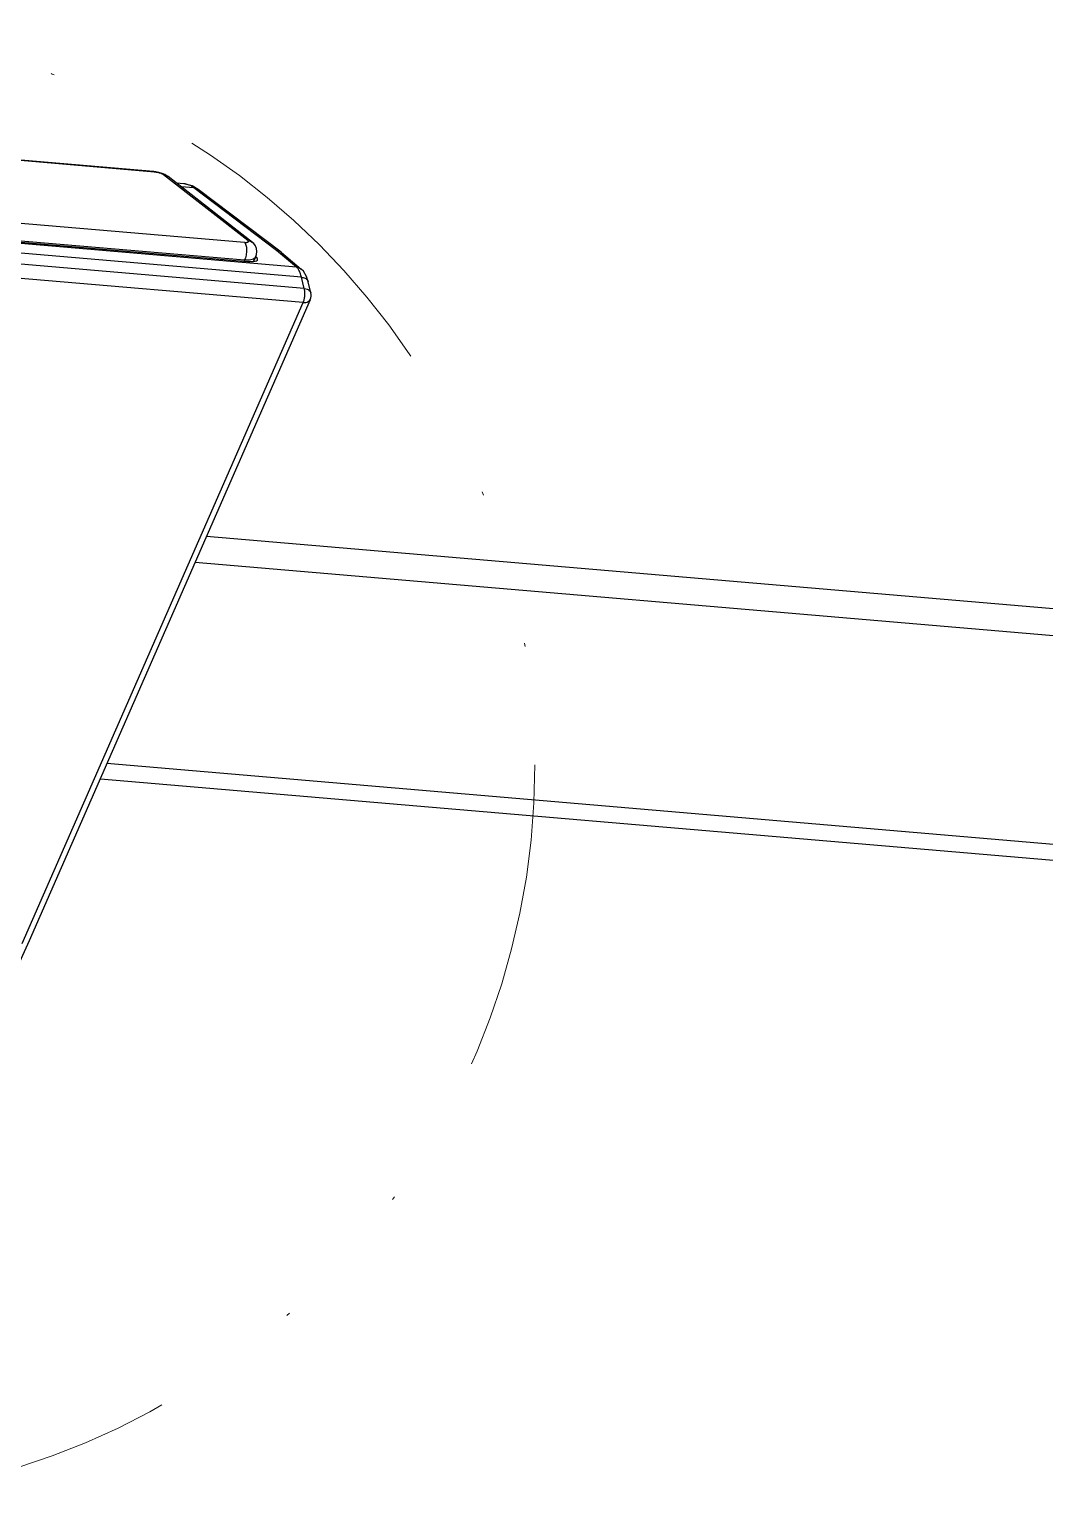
# Model space of a CAD drawing. Header units: millimetres. Extents: x 14276 to 15242, y -9916 to -8542.
# Drawn here: x 14986.67 to 15016.01, y -9462.09 to -9419.58 of the extents above; entities that cross this region are included whole.
import ezdxf

# ---------------------------------------------------------------- set-up
doc = ezdxf.new("R2010")
doc.units = ezdxf.units.MM
doc.linetypes.add('DIVIDE', pattern=[31.75, 12.7, -6.35, 0, -6.35, 0, -6.35])
doc.layers.add('hatch', color=56, linetype='Continuous', lineweight=9)

# ---------------------------------------------------------------- blocks, each defined once
blk = doc.blocks.new('u9')
at = {"color": 7, "linetype": 'Continuous'}
for p, q in [((-229.517, 208.192), (-356.632, 219.038)), ((-356.518, 218.576), (-229.708, 207.755)), ((-232.259, 201.934), (-358.714, 212.724)), ((-227.467, 212.87), (-235.583, 194.347)), ((-227.261, 212.955), (-235.377, 194.432)), ((-348.775, 211.111), (-232.582, 201.197)), ((-235.377, 194.432), (-225.003, 193.547)), ((-235.6, 194.157), (-235.521, 193.832)), ((-235.521, 193.832), (-235.472, 193.682)), ((-235.409, 194.028), (-235.33, 193.703)), ((-235.409, 194.028), (-225.034, 193.143)), ((-235.33, 193.703), (-224.935, 192.816)), ((-234.748, 192.986), (-235.322, 193.469)), ((-235.181, 193.41), (-234.609, 192.929)), ((-235.181, 193.41), (-224.767, 192.522)), ((-234.748, 192.985), (-234.738, 192.978)), ((-233.946, 193.242), (-234.012, 193.119)), ((-233.999, 193.109), (-234.012, 193.119)), ((-234.007, 193.1), (-234.007, 193.1)), ((-234.006, 193.1), (-233.933, 193.243)), ((-226.056, 192.586), (-233.764, 193.244)), ((-233.685, 193.2), (-233.667, 193.235)), ((-226.094, 192.552), (-233.685, 193.2)), ((-234.738, 192.978), (-232.345, 191.166)), ((-234.609, 192.929), (-232.218, 191.118)), ((-233.908, 192.694), (-231.474, 190.793)), ((-233.777, 192.644), (-231.343, 190.743)), ((-226.085, 192.046), (-233.676, 192.693)), ((-232.345, 191.166), (-232.169, 191.062)), ((-232.218, 191.118), (-231.85, 191.087)), ((-232.169, 191.062), (-231.927, 190.999)), ((-231.927, 190.999), (-231.715, 190.981)), ((-231.117, 190.659), (-231.049, 190.651)), ((-231.077, 190.663), (-231.049, 190.651)), ((-231.077, 190.663), (-223.602, 190.025)), ((-231.049, 190.651), (-223.574, 190.013))]:
    blk.add_line(p, q, dxfattribs=at)
for points in [[(-226.875, 214.165), (-227.065, 213.76), (-227.279, 213.293), (-227.467, 212.87)], [(-235.472, 193.682), (-235.381, 193.528), (-235.322, 193.469)], [(-234.007, 193.1), (-234.029, 193.045), (-234.041, 192.962), (-234.03, 192.874), (-233.996, 192.793), (-233.946, 192.729), (-233.908, 192.694)], [(-231.474, 190.793), (-231.44, 190.769), (-231.377, 190.735)], [(-231.377, 190.735), (-231.3, 190.704), (-231.21, 190.678), (-231.117, 190.659)]]:
    blk.add_lwpolyline(points, dxfattribs=at)
for centre, radius, start, end in [((-235.308, 194.227), 0.3, 156.3392, 193.5385), ((-234.594, 193.168), 0.239, 232.8004, 240.9081)]:
    blk.add_arc(centre, radius, start, end, dxfattribs=at)
blk.add_ellipse((-233.552, 193.08), major_axis=(0.506, -0.112), ratio=0.250183, start_param=8.341903, end_param=9.912014, dxfattribs=at)
for points, start_tangent, end_tangent in [([(-235.377, 194.432), (-235.457, 194.43), (-235.523, 194.408), (-235.57, 194.369), (-235.583, 194.347)], (-0.996284, 0.086128), (-0.400154, -0.916448)), ([(-235.377, 194.432), (-235.407, 194.339), (-235.423, 194.231), (-235.424, 194.122), (-235.409, 194.028)], (-0.399948, -0.916538), (0.262999, -0.964796)), ([(-235.409, 194.028), (-235.488, 194.046), (-235.552, 194.082), (-235.591, 194.133), (-235.6, 194.157)], (-0.994442, 0.105286), (-0.232227, 0.972662)), ([(-235.33, 193.703), (-235.429, 193.729), (-235.497, 193.782), (-235.521, 193.832)], (-0.994442, 0.105286), (-0.242351, 0.970189)), ([(-235.33, 193.703), (-235.29, 193.577)], (0.242971, -0.970033), (0.3735, -0.92763)), ([(-235.181, 193.41), (-235.284, 193.442), (-235.321, 193.468)], (-0.995848, 0.091034), (-0.764509, 0.644613)), ([(-235.29, 193.577), (-235.24, 193.478)], (0.3735, -0.92763), (0.54896, -0.835849)), ([(-235.24, 193.478), (-235.181, 193.41)], (0.54896, -0.835849), (0.770099, -0.637924)), ([(-233.685, 193.2), (-233.782, 193.202), (-233.868, 193.191), (-233.937, 193.166), (-233.987, 193.128), (-234.006, 193.1)], (-0.995657, 0.093093), (-0.460693, -0.88756)), ([(-233.676, 192.693), (-233.702, 192.725), (-233.722, 192.775), (-233.735, 192.838), (-233.74, 192.912), (-233.738, 192.99), (-233.727, 193.068), (-233.709, 193.139), (-233.685, 193.2)], (-0.782002, 0.623275), (0.440681, 0.897664)), ([(-234.71, 192.959), (-234.609, 192.929)], (0.874011, -0.485905), (0.996379, -0.085018)), ([(-233.777, 192.644), (-233.847, 192.66), (-233.908, 192.694)], (-0.996577, 0.082672), (-0.788419, 0.615139)), ([(-233.676, 192.693), (-233.714, 192.695), (-233.747, 192.694), (-233.772, 192.689), (-233.788, 192.681), (-233.795, 192.671), (-233.791, 192.658), (-233.777, 192.644)], (-0.996387, 0.084934), (0.787992, -0.615686)), ([(-232.218, 191.118), (-232.317, 191.148), (-232.345, 191.166)], (-0.996884, 0.078888), (-0.797693, 0.603064)), ([(-232.218, 191.118), (-232.085, 191.04), (-231.966, 191.004), (-231.927, 190.999)], (0.795872, -0.605465), (0.996443, -0.084275)), ([(-231.343, 190.743), (-231.413, 190.759), (-231.474, 190.793)], (-0.996577, 0.082672), (-0.78863, 0.614868)), ([(-231.343, 190.743), (-231.319, 190.728), (-231.288, 190.713), (-231.25, 190.699), (-231.208, 190.686), (-231.164, 190.676), (-231.119, 190.668), (-231.077, 190.663)], (0.788194, -0.615427), (0.996372, -0.085108))]:
    blk.add_spline(points, degree=3, dxfattribs=dict(at, start_tangent=start_tangent, end_tangent=end_tangent))
at = {"layer": 'hatch', "color": 4, "linetype": 'DIVIDE', "ltscale": 0.7}
blk.add_circle((-220.816, 207.795), 21.253, dxfattribs=at)

msp = doc.modelspace()

# ---------------------------------------------------------------- block references
at = {"rotation": 180}
msp.add_blockref('u9', (14759.208, -9233.039), dxfattribs=at)

doc.saveas('drawing.dxf')
